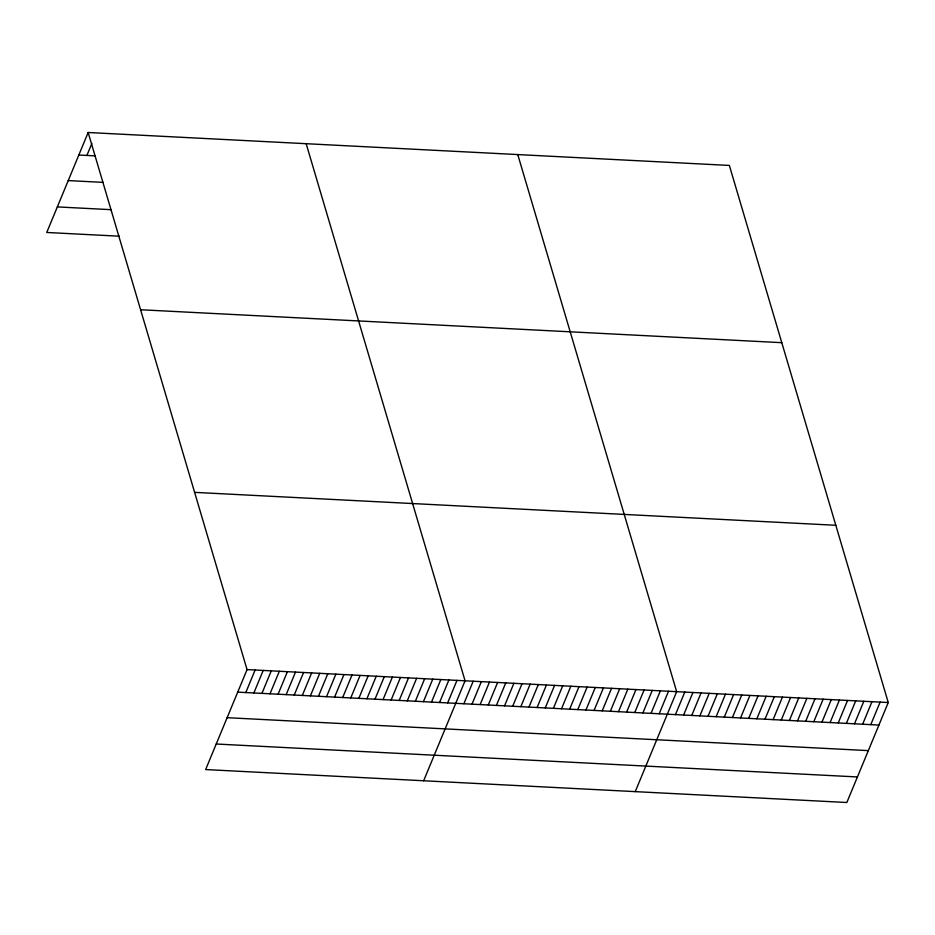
<?xml version="1.0" encoding="UTF-8"?>
<svg xmlns="http://www.w3.org/2000/svg" width="935" height="935" viewBox="0 0 935 935"><rect width="100%" height="100%" fill="white"/><g stroke="black" fill="none" stroke-linecap="round" stroke-linejoin="round"><path stroke-width="1.4" d="M88.159 132.501L247.05 669.6L205.642 769.563L846.841 802.499L888.25 702.536L729.358 165.437L88.159 132.501L46.75 232.464L119.423 236.204M86.897 155.444L91.84 143.522M245.788 692.543L255.126 670.009M253.864 692.964L263.202 670.43M261.94 693.373L271.279 670.839M270.016 693.793L279.343 671.26M278.092 694.202L287.419 671.669M286.168 694.623L295.495 672.09M294.233 695.032L303.571 672.499M302.309 695.441L311.647 672.919M310.385 695.862L319.723 673.329M318.461 696.271L327.788 673.749M326.537 696.692L335.864 674.158M334.613 697.101L343.94 674.579M342.689 697.522L352.016 674.988M350.754 697.931L360.092 675.409M358.83 698.351L368.168 675.818M366.906 698.761L376.244 676.239M374.982 699.181L384.308 676.648M383.058 699.59L392.384 677.069M391.134 700.011L400.46 677.478M399.21 700.42L408.537 677.887M407.274 700.841L416.613 678.307M415.35 701.25L424.689 678.716M423.426 701.671L432.765 679.137M431.502 702.08L440.829 679.546M439.579 702.501L448.905 679.967M447.655 702.91L456.981 680.376M423.649 780.76L465.057 680.797L306.166 143.698M463.865 703.739L473.192 681.218M472 704.16L481.338 681.627M480.134 704.581L489.472 682.047M488.28 705.002L497.607 682.468M496.415 705.411L505.753 682.889M504.549 705.831L513.888 683.298M512.696 706.252L522.022 683.719M520.83 706.673L530.168 684.139M528.965 707.094L538.303 684.56M537.111 707.503L546.437 684.981M545.245 707.924L554.584 685.39M553.38 708.344L562.718 685.811M561.526 708.765L570.853 686.232M569.66 709.174L578.999 686.652M577.795 709.595L587.133 687.061M585.941 710.016L595.268 687.482M594.076 710.436L603.414 687.903M602.21 710.845L611.548 688.324M610.356 711.266L619.683 688.733M618.491 711.687L627.829 689.153M626.625 712.108L635.964 689.574M634.771 712.517L644.098 689.995M642.906 712.938L652.244 690.404M651.04 713.358L660.379 690.825M659.187 713.779L668.513 691.245M635.251 791.629L676.659 691.666L517.768 154.567M675.456 714.609L684.794 692.075M683.602 715.03L692.928 692.496M691.736 715.45L701.063 692.917M699.871 715.871L709.209 693.338M708.017 716.28L717.344 693.758M716.152 716.701L725.478 694.167M724.286 717.122L733.624 694.588M732.432 717.542L741.759 695.009M740.567 717.951L749.893 695.43M748.701 718.372L758.04 695.839M756.847 718.793L766.174 696.259M764.982 719.214L774.309 696.68M773.116 719.623L782.455 697.101M781.263 720.043L790.589 697.51M789.397 720.464L798.724 697.931M797.532 720.885L806.87 698.351M805.678 721.306L815.004 698.772M813.812 721.715L823.139 699.181M821.947 722.136L831.285 699.602M830.093 722.556L839.42 700.023M838.228 722.977L847.554 700.444M846.362 723.386L855.7 700.864M854.496 723.807L863.835 701.273M862.643 724.228L871.969 701.694M870.777 724.648L880.115 702.115M78.82 155.035L94.973 155.865M68.243 180.584L103.224 182.383M57.339 206.915L111.16 209.674M140.589 309.742L781.789 342.677M194.62 492.359L835.82 525.283M247.05 669.6L888.25 702.536M237.712 692.134L878.912 725.057M227.135 717.683L868.335 750.618M216.23 744.015L857.43 776.95"/></g></svg>
